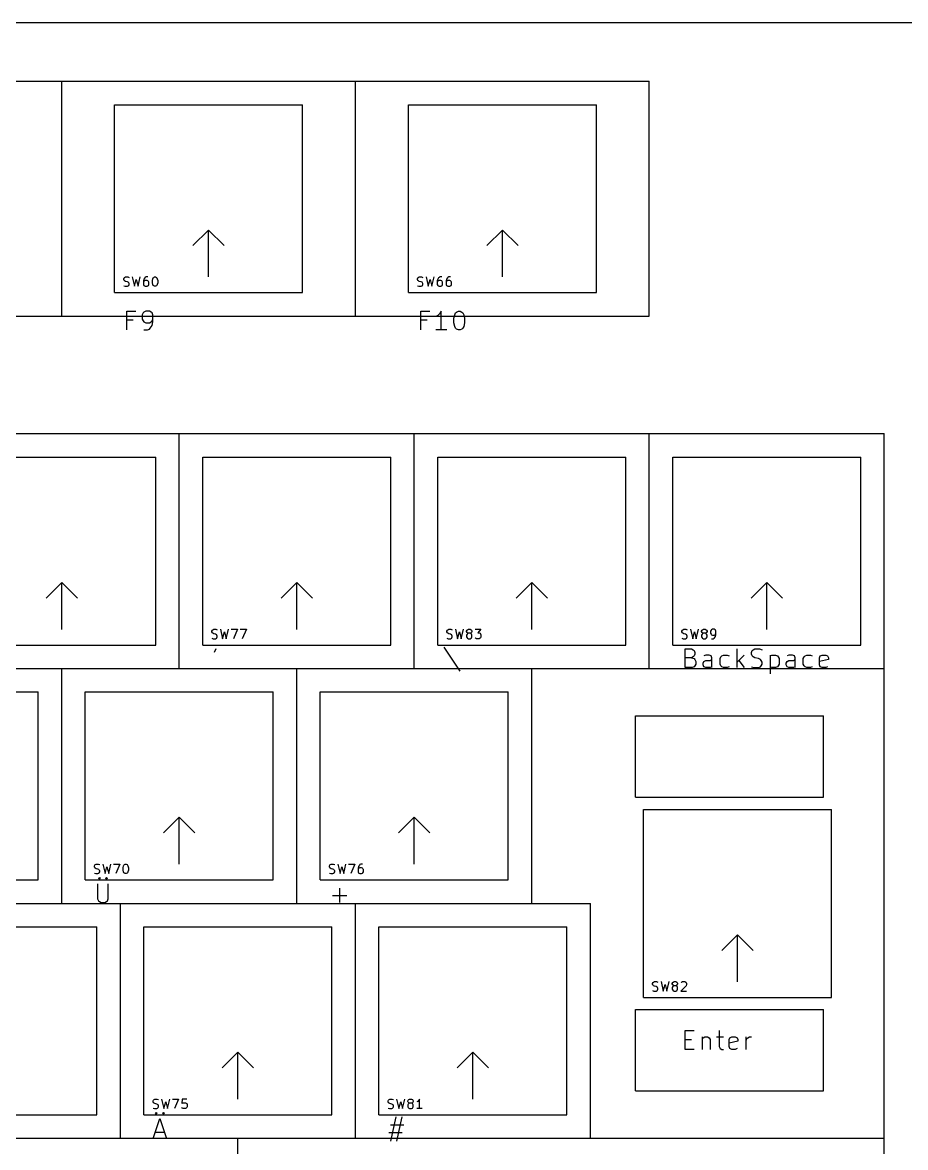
# Model space of a CAD drawing. Extents: x 0 to 449, y -142 to 0.
# Drawn here: x 226.4 to 297.9, y -91.4 to -0.2 of the extents above; entities that cross this region are included whole.
import ezdxf

# ---------------------------------------------------------------- set-up
doc = ezdxf.new("R2010")
doc.units = 0
doc.layers.get('0').update_dxf_attribs({"linetype": 'CONTINUOUS'})

msp = doc.modelspace()

# ---------------------------------------------------------------- linework, layer by layer
at = {"color": 7}
for p, q in [((0.152395, -0.151869), (449.41629, -0.151869)), ((205.734231, -4.914382), (229.546799, -4.914382)), ((229.546799, -23.964436), (229.546799, -4.914382)), ((229.546799, -4.914382), (253.359366, -4.914382)), ((253.359366, -23.964436), (253.359366, -4.914382)), ((253.359366, -4.914382), (277.171933, -4.914382)), ((277.171933, -23.964436), (277.171933, -4.914382)), ((233.833061, -6.819387), (249.073104, -6.819387)), ((233.833061, -22.05943), (233.833061, -6.819387)), ((249.073104, -22.05943), (249.073104, -6.819387)), ((257.645628, -6.819387), (272.885671, -6.819387)), ((257.645628, -22.05943), (257.645628, -6.819387)), ((272.885671, -22.05943), (272.885671, -6.819387)), ((240.183079, -18.24942), (241.453082, -16.979416)), ((241.453082, -16.979416), (242.723086, -18.24942)), ((241.453082, -20.789427), (241.453082, -16.979416)), ((263.995646, -18.24942), (265.26565, -16.979416)), ((265.26565, -16.979416), (266.535653, -18.24942)), ((265.26565, -20.789427), (265.26565, -16.979416)), ((234.578273, -20.930034), (234.614563, -20.857462)), ((234.578273, -21.002605), (234.578273, -20.930034)), ((234.614563, -20.857462), (234.650843, -20.821177)), ((234.650843, -20.821177), (234.723423, -20.784891)), ((234.723423, -20.784891), (234.904844, -20.784891)), ((234.904844, -20.784891), (235.013704, -20.821177)), ((235.267705, -20.784891), (235.449135, -21.546893)), ((235.739426, -21.546893), (235.920847, -20.784891)), ((236.211138, -20.966319), (236.174848, -21.111463)), ((236.283708, -20.857462), (236.211138, -20.966319)), ((236.319998, -20.821177), (236.283708, -20.857462)), ((236.392568, -20.784891), (236.319998, -20.821177)), ((236.537709, -20.784891), (236.392568, -20.784891)), ((236.90057, -21.075178), (236.93685, -20.930034)), ((236.93685, -20.930034), (236.97314, -20.857462)), ((236.97314, -20.857462), (237.00943, -20.821177)), ((237.00943, -20.821177), (237.082, -20.784891)), ((237.082, -20.784891), (237.15457, -20.784891)), ((237.15457, -20.784891), (237.22714, -20.821177)), ((237.22714, -20.821177), (237.263431, -20.857462)), ((237.263431, -20.857462), (237.299711, -20.930034)), ((237.299711, -20.930034), (237.336001, -21.075178)), ((258.39084, -20.930034), (258.42713, -20.857462)), ((258.39084, -21.002605), (258.39084, -20.930034)), ((258.42713, -20.857462), (258.46341, -20.821177)), ((258.46341, -20.821177), (258.535991, -20.784891)), ((258.535991, -20.784891), (258.717411, -20.784891)), ((258.717411, -20.784891), (258.826272, -20.821177)), ((259.080272, -20.784891), (259.261703, -21.546893)), ((259.551994, -21.546893), (259.733414, -20.784891)), ((260.023705, -20.966319), (259.987415, -21.111463)), ((260.096275, -20.857462), (260.023705, -20.966319)), ((260.132565, -20.821177), (260.096275, -20.857462)), ((260.205135, -20.784891), (260.132565, -20.821177)), ((260.350276, -20.784891), (260.205135, -20.784891)), ((260.749417, -20.966319), (260.713137, -21.111463)), ((260.821997, -20.857462), (260.749417, -20.966319)), ((260.858277, -20.821177), (260.821997, -20.857462)), ((260.930847, -20.784891), (260.858277, -20.821177)), ((261.075998, -20.784891), (260.930847, -20.784891)), ((234.614563, -21.075178), (234.578273, -21.002605)), ((234.578273, -21.510607), (234.687133, -21.546893)), ((234.650843, -21.111463), (234.614563, -21.075178)), ((234.723423, -21.147749), (234.650843, -21.111463)), ((234.687133, -21.546893), (234.868564, -21.546893)), ((234.868564, -21.184035), (234.723423, -21.147749)), ((234.941134, -21.22032), (234.868564, -21.184035)), ((234.868564, -21.546893), (234.941134, -21.510607)), ((234.977424, -21.256606), (234.941134, -21.22032)), ((234.941134, -21.510607), (234.977424, -21.474321)), ((235.013704, -21.329178), (234.977424, -21.256606)), ((234.977424, -21.474321), (235.013704, -21.40175)), ((235.013704, -21.40175), (235.013704, -21.329178)), ((235.449135, -21.546893), (235.594276, -21.002605)), ((235.594276, -21.002605), (235.739426, -21.546893)), ((236.174848, -21.111463), (236.174848, -21.40175)), ((236.211138, -21.147749), (236.174848, -21.22032)), ((236.174848, -21.40175), (236.211138, -21.474321)), ((236.247428, -21.111463), (236.211138, -21.147749)), ((236.211138, -21.474321), (236.247428, -21.510607)), ((236.319998, -21.075178), (236.247428, -21.111463)), ((236.247428, -21.510607), (236.319998, -21.546893)), ((236.465138, -21.075178), (236.319998, -21.075178)), ((236.319998, -21.546893), (236.465138, -21.546893)), ((236.537709, -21.111463), (236.465138, -21.075178)), ((236.465138, -21.546893), (236.537709, -21.510607)), ((236.573999, -21.147749), (236.537709, -21.111463)), ((236.537709, -21.510607), (236.573999, -21.474321)), ((236.610279, -21.22032), (236.573999, -21.147749)), ((236.573999, -21.474321), (236.610279, -21.40175)), ((236.610279, -21.40175), (236.610279, -21.22032)), ((236.90057, -21.256606), (236.90057, -21.075178)), ((236.93685, -21.40175), (236.90057, -21.256606)), ((236.97314, -21.474321), (236.93685, -21.40175)), ((237.00943, -21.510607), (236.97314, -21.474321)), ((237.082, -21.546893), (237.00943, -21.510607)), ((237.15457, -21.546893), (237.082, -21.546893)), ((237.22714, -21.510607), (237.15457, -21.546893)), ((237.263431, -21.474321), (237.22714, -21.510607)), ((237.299711, -21.40175), (237.263431, -21.474321)), ((237.336001, -21.256606), (237.299711, -21.40175)), ((237.336001, -21.075178), (237.336001, -21.256606)), ((258.42713, -21.075178), (258.39084, -21.002605)), ((258.39084, -21.510607), (258.499701, -21.546893)), ((258.46341, -21.111463), (258.42713, -21.075178)), ((258.535991, -21.147749), (258.46341, -21.111463)), ((258.499701, -21.546893), (258.681131, -21.546893)), ((258.681131, -21.184035), (258.535991, -21.147749)), ((258.753701, -21.22032), (258.681131, -21.184035)), ((258.681131, -21.546893), (258.753701, -21.510607)), ((258.789991, -21.256606), (258.753701, -21.22032)), ((258.753701, -21.510607), (258.789991, -21.474321)), ((258.826272, -21.329178), (258.789991, -21.256606)), ((258.789991, -21.474321), (258.826272, -21.40175)), ((258.826272, -21.40175), (258.826272, -21.329178)), ((259.261703, -21.546893), (259.406843, -21.002605)), ((259.406843, -21.002605), (259.551994, -21.546893)), ((259.987415, -21.111463), (259.987415, -21.40175)), ((260.023705, -21.147749), (259.987415, -21.22032)), ((259.987415, -21.40175), (260.023705, -21.474321)), ((260.059995, -21.111463), (260.023705, -21.147749)), ((260.023705, -21.474321), (260.059995, -21.510607)), ((260.132565, -21.075178), (260.059995, -21.111463)), ((260.059995, -21.510607), (260.132565, -21.546893)), ((260.277706, -21.075178), (260.132565, -21.075178)), ((260.132565, -21.546893), (260.277706, -21.546893)), ((260.350276, -21.111463), (260.277706, -21.075178)), ((260.277706, -21.546893), (260.350276, -21.510607)), ((260.386566, -21.147749), (260.350276, -21.111463)), ((260.350276, -21.510607), (260.386566, -21.474321)), ((260.422846, -21.22032), (260.386566, -21.147749)), ((260.386566, -21.474321), (260.422846, -21.40175)), ((260.422846, -21.40175), (260.422846, -21.22032)), ((260.713137, -21.111463), (260.713137, -21.40175)), ((260.749417, -21.147749), (260.713137, -21.22032)), ((260.713137, -21.40175), (260.749417, -21.474321)), ((260.785707, -21.111463), (260.749417, -21.147749)), ((260.749417, -21.474321), (260.785707, -21.510607)), ((260.858277, -21.075178), (260.785707, -21.111463)), ((260.785707, -21.510607), (260.858277, -21.546893)), ((261.003418, -21.075178), (260.858277, -21.075178)), ((260.858277, -21.546893), (261.003418, -21.546893)), ((261.075998, -21.111463), (261.003418, -21.075178)), ((261.003418, -21.546893), (261.075998, -21.510607)), ((261.112278, -21.147749), (261.075998, -21.111463)), ((261.075998, -21.510607), (261.112278, -21.474321)), ((261.148568, -21.22032), (261.112278, -21.147749)), ((261.112278, -21.474321), (261.148568, -21.40175)), ((261.148568, -21.40175), (261.148568, -21.22032)), ((233.833061, -22.05943), (249.073104, -22.05943)), ((257.645628, -22.05943), (272.885671, -22.05943)), ((234.837264, -25.082492), (234.837264, -23.558488)), ((234.837264, -23.558488), (235.562986, -23.558488)), ((236.143557, -23.703631), (236.070987, -23.848774)), ((236.216128, -23.63106), (236.143557, -23.703631)), ((236.361268, -23.558488), (236.216128, -23.63106)), ((236.651559, -23.558488), (236.361268, -23.558488)), ((236.796699, -23.63106), (236.651559, -23.558488)), ((236.869269, -23.703631), (236.796699, -23.63106)), ((236.94184, -23.848774), (236.869269, -23.703631)), ((258.649831, -25.082492), (258.649831, -23.558488)), ((258.649831, -23.558488), (259.375553, -23.558488)), ((260.318986, -23.558488), (260.173835, -23.776202)), ((260.318986, -25.082492), (260.318986, -23.558488)), ((261.407559, -23.848774), (261.480129, -23.703631)), ((261.480129, -23.703631), (261.552699, -23.63106)), ((261.552699, -23.63106), (261.69784, -23.558488)), ((261.69784, -23.558488), (261.84299, -23.558488)), ((261.84299, -23.558488), (261.98813, -23.63106)), ((261.98813, -23.63106), (262.060701, -23.703631)), ((262.060701, -23.703631), (262.133271, -23.848774)), ((205.734231, -23.964436), (229.546799, -23.964436)), ((229.546799, -23.964436), (253.359366, -23.964436)), ((235.345265, -24.284204), (234.837264, -24.284204)), ((236.070987, -23.848774), (236.070987, -24.211633)), ((236.070987, -24.211633), (236.143557, -24.356776)), ((236.143557, -24.356776), (236.216128, -24.429347)), ((236.216128, -24.429347), (236.361268, -24.501919)), ((236.361268, -24.501919), (236.651559, -24.501919)), ((236.651559, -24.501919), (236.796699, -24.429347)), ((236.796699, -24.429347), (236.869269, -24.356776)), ((236.869269, -24.356776), (236.94184, -24.211633)), ((236.869269, -24.719634), (236.94184, -24.429347)), ((236.94184, -24.429347), (236.94184, -23.848774)), ((253.359366, -23.964436), (277.171933, -23.964436)), ((259.157832, -24.284204), (258.649831, -24.284204)), ((260.028695, -23.921346), (259.883555, -23.993918)), ((260.173835, -23.776202), (260.028695, -23.921346)), ((261.334989, -24.139061), (261.407559, -23.848774)), ((261.334989, -24.501919), (261.334989, -24.139061)), ((261.407559, -24.792205), (261.334989, -24.501919)), ((262.133271, -23.848774), (262.205841, -24.139061)), ((262.205841, -24.501919), (262.133271, -24.792205)), ((262.205841, -24.139061), (262.205841, -24.501919)), ((236.216128, -25.082492), (236.506418, -25.082492)), ((236.506418, -25.082492), (236.651559, -25.009921)), ((236.651559, -25.009921), (236.724129, -24.937349)), ((236.724129, -24.937349), (236.869269, -24.719634)), ((260.754407, -25.082492), (259.883555, -25.082492)), ((261.480129, -24.937349), (261.407559, -24.792205)), ((261.552699, -25.009921), (261.480129, -24.937349)), ((261.69784, -25.082492), (261.552699, -25.009921)), ((261.84299, -25.082492), (261.69784, -25.082492)), ((261.98813, -25.009921), (261.84299, -25.082492)), ((262.060701, -24.937349), (261.98813, -25.009921)), ((262.133271, -24.792205), (262.060701, -24.937349)), ((220.021772, -33.489463), (239.071826, -33.489463)), ((239.071826, -33.489463), (258.12188, -33.489463)), ((239.071826, -52.539517), (239.071826, -33.489463)), ((258.12188, -33.489463), (277.171933, -33.489463)), ((258.12188, -52.539517), (258.12188, -33.489463)), ((277.171933, -33.489463), (296.221987, -33.489463)), ((277.171933, -52.539517), (277.171933, -33.489463)), ((296.221987, -52.539517), (296.221987, -33.489463)), ((221.926777, -35.394468), (237.16682, -35.394468)), ((237.16682, -50.634511), (237.16682, -35.394468)), ((240.976831, -35.394468), (256.216874, -35.394468)), ((240.976831, -50.634511), (240.976831, -35.394468)), ((256.216874, -50.634511), (256.216874, -35.394468)), ((260.026885, -35.394468), (275.266928, -35.394468)), ((260.026885, -50.634511), (260.026885, -35.394468)), ((275.266928, -50.634511), (275.266928, -35.394468)), ((279.076939, -35.394468), (294.316982, -35.394468)), ((279.076939, -50.634511), (279.076939, -35.394468)), ((294.316982, -50.634511), (294.316982, -35.394468)), ((228.276795, -46.8245), (229.546799, -45.554497)), ((229.546799, -45.554497), (230.816802, -46.8245)), ((229.546799, -49.364508), (229.546799, -45.554497)), ((247.326849, -46.8245), (248.596853, -45.554497)), ((248.596853, -45.554497), (249.866856, -46.8245)), ((248.596853, -49.364508), (248.596853, -45.554497)), ((266.376903, -46.8245), (267.646906, -45.554497)), ((267.646906, -45.554497), (268.91691, -46.8245)), ((267.646906, -49.364508), (267.646906, -45.554497)), ((285.426957, -46.8245), (286.69696, -45.554497)), ((286.69696, -45.554497), (287.966964, -46.8245)), ((286.69696, -49.364508), (286.69696, -45.554497)), ((241.722043, -49.505115), (241.758333, -49.432543)), ((241.722043, -49.577686), (241.722043, -49.505115)), ((241.758333, -49.650258), (241.722043, -49.577686)), ((241.722043, -50.085688), (241.830903, -50.121974)), ((241.758333, -49.432543), (241.794613, -49.396258)), ((241.794613, -49.686544), (241.758333, -49.650258)), ((241.794613, -49.396258), (241.867194, -49.359972)), ((241.867194, -49.72283), (241.794613, -49.686544)), ((241.830903, -50.121974), (242.012334, -50.121974)), ((241.867194, -49.359972), (242.048614, -49.359972)), ((242.012334, -49.759116), (241.867194, -49.72283)), ((242.084904, -49.795401), (242.012334, -49.759116)), ((242.012334, -50.121974), (242.084904, -50.085688)), ((242.048614, -49.359972), (242.157474, -49.396258)), ((242.121194, -49.831687), (242.084904, -49.795401)), ((242.084904, -50.085688), (242.121194, -50.049402)), ((242.157474, -49.904259), (242.121194, -49.831687)), ((242.121194, -50.049402), (242.157474, -49.97683)), ((242.157474, -49.97683), (242.157474, -49.904259)), ((242.411475, -49.359972), (242.592906, -50.121974)), ((242.592906, -50.121974), (242.738046, -49.577686)), ((242.738046, -49.577686), (242.883196, -50.121974)), ((242.883196, -50.121974), (243.064617, -49.359972)), ((243.282338, -49.359972), (243.790339, -49.359972)), ((243.790339, -49.359972), (243.463768, -50.121974)), ((244.00805, -49.359972), (244.516051, -49.359972)), ((244.516051, -49.359972), (244.18948, -50.121974)), ((260.772097, -49.505115), (260.808387, -49.432543)), ((260.772097, -49.577686), (260.772097, -49.505115)), ((260.808387, -49.650258), (260.772097, -49.577686)), ((260.772097, -50.085688), (260.880957, -50.121974)), ((260.808387, -49.432543), (260.844667, -49.396258)), ((260.844667, -49.686544), (260.808387, -49.650258)), ((260.844667, -49.396258), (260.917247, -49.359972)), ((260.917247, -49.72283), (260.844667, -49.686544)), ((260.880957, -50.121974), (261.062388, -50.121974)), ((260.917247, -49.359972), (261.098668, -49.359972)), ((261.062388, -49.759116), (260.917247, -49.72283)), ((261.134958, -49.795401), (261.062388, -49.759116)), ((261.062388, -50.121974), (261.134958, -50.085688)), ((261.098668, -49.359972), (261.207528, -49.396258)), ((261.171248, -49.831687), (261.134958, -49.795401)), ((261.134958, -50.085688), (261.171248, -50.049402)), ((261.207528, -49.904259), (261.171248, -49.831687)), ((261.171248, -50.049402), (261.207528, -49.97683)), ((261.207528, -49.97683), (261.207528, -49.904259)), ((261.461529, -49.359972), (261.642959, -50.121974)), ((261.642959, -50.121974), (261.7881, -49.577686)), ((261.7881, -49.577686), (261.93325, -50.121974)), ((261.93325, -50.121974), (262.114671, -49.359972)), ((262.368672, -49.505115), (262.404962, -49.432543)), ((262.368672, -49.5414), (262.368672, -49.505115)), ((262.404962, -49.613972), (262.368672, -49.5414)), ((262.404962, -49.759116), (262.368672, -49.831687)), ((262.368672, -49.831687), (262.368672, -49.97683)), ((262.368672, -49.97683), (262.404962, -50.049402)), ((262.404962, -49.432543), (262.441252, -49.396258)), ((262.441252, -49.650258), (262.404962, -49.613972)), ((262.441252, -49.72283), (262.404962, -49.759116)), ((262.404962, -50.049402), (262.441252, -50.085688)), ((262.441252, -49.396258), (262.513822, -49.359972)), ((262.513822, -49.686544), (262.441252, -49.650258)), ((262.513822, -49.686544), (262.441252, -49.72283)), ((262.441252, -50.085688), (262.513822, -50.121974)), ((262.513822, -49.359972), (262.658962, -49.359972)), ((262.658962, -49.686544), (262.513822, -49.686544)), ((262.513822, -50.121974), (262.658962, -50.121974)), ((262.658962, -49.359972), (262.731533, -49.396258)), ((262.731533, -49.650258), (262.658962, -49.686544)), ((262.731533, -49.72283), (262.658962, -49.686544)), ((262.658962, -50.121974), (262.731533, -50.085688)), ((262.731533, -49.396258), (262.767823, -49.432543)), ((262.767823, -49.613972), (262.731533, -49.650258)), ((262.767823, -49.759116), (262.731533, -49.72283)), ((262.731533, -50.085688), (262.767823, -50.049402)), ((262.767823, -49.432543), (262.804103, -49.505115)), ((262.804103, -49.5414), (262.767823, -49.613972)), ((262.804103, -49.831687), (262.767823, -49.759116)), ((262.767823, -50.049402), (262.804103, -49.97683)), ((262.804103, -49.505115), (262.804103, -49.5414)), ((262.804103, -49.97683), (262.804103, -49.831687)), ((263.058103, -49.359972), (263.529825, -49.359972)), ((263.094394, -50.085688), (263.058103, -50.049402)), ((263.166964, -50.121974), (263.094394, -50.085688)), ((263.384674, -50.121974), (263.166964, -50.121974)), ((263.529825, -49.359972), (263.275824, -49.650258)), ((263.275824, -49.650258), (263.384674, -49.650258)), ((263.384674, -49.650258), (263.457255, -49.686544)), ((263.457255, -50.085688), (263.384674, -50.121974)), ((263.457255, -49.686544), (263.493535, -49.72283)), ((263.493535, -50.049402), (263.457255, -50.085688)), ((263.493535, -49.72283), (263.529825, -49.795401)), ((263.529825, -49.97683), (263.493535, -50.049402)), ((263.529825, -49.795401), (263.529825, -49.97683)), ((279.822151, -49.505115), (279.858441, -49.432543)), ((279.822151, -49.577686), (279.822151, -49.505115)), ((279.858441, -49.650258), (279.822151, -49.577686)), ((279.822151, -50.085688), (279.931011, -50.121974)), ((279.858441, -49.432543), (279.894721, -49.396258)), ((279.894721, -49.686544), (279.858441, -49.650258)), ((279.894721, -49.396258), (279.967301, -49.359972)), ((279.967301, -49.72283), (279.894721, -49.686544)), ((279.931011, -50.121974), (280.112442, -50.121974)), ((279.967301, -49.359972), (280.148722, -49.359972)), ((280.112442, -49.759116), (279.967301, -49.72283)), ((280.185012, -49.795401), (280.112442, -49.759116)), ((280.112442, -50.121974), (280.185012, -50.085688)), ((280.148722, -49.359972), (280.257582, -49.396258)), ((280.221302, -49.831687), (280.185012, -49.795401)), ((280.185012, -50.085688), (280.221302, -50.049402)), ((280.257582, -49.904259), (280.221302, -49.831687)), ((280.221302, -50.049402), (280.257582, -49.97683)), ((280.257582, -49.97683), (280.257582, -49.904259)), ((280.511583, -49.359972), (280.693013, -50.121974)), ((280.693013, -50.121974), (280.838154, -49.577686)), ((280.838154, -49.577686), (280.983304, -50.121974)), ((280.983304, -50.121974), (281.164725, -49.359972)), ((281.418725, -49.505115), (281.455015, -49.432543)), ((281.418725, -49.5414), (281.418725, -49.505115)), ((281.455015, -49.613972), (281.418725, -49.5414)), ((281.455015, -49.759116), (281.418725, -49.831687)), ((281.418725, -49.831687), (281.418725, -49.97683)), ((281.418725, -49.97683), (281.455015, -50.049402)), ((281.455015, -49.432543), (281.491306, -49.396258)), ((281.491306, -49.650258), (281.455015, -49.613972)), ((281.491306, -49.72283), (281.455015, -49.759116)), ((281.455015, -50.049402), (281.491306, -50.085688)), ((281.491306, -49.396258), (281.563876, -49.359972)), ((281.563876, -49.686544), (281.491306, -49.650258)), ((281.563876, -49.686544), (281.491306, -49.72283)), ((281.491306, -50.085688), (281.563876, -50.121974)), ((281.563876, -49.359972), (281.709016, -49.359972)), ((281.709016, -49.686544), (281.563876, -49.686544)), ((281.563876, -50.121974), (281.709016, -50.121974)), ((281.709016, -49.359972), (281.781586, -49.396258)), ((281.781586, -49.650258), (281.709016, -49.686544)), ((281.781586, -49.72283), (281.709016, -49.686544)), ((281.709016, -50.121974), (281.781586, -50.085688)), ((281.781586, -49.396258), (281.817877, -49.432543)), ((281.817877, -49.613972), (281.781586, -49.650258)), ((281.817877, -49.759116), (281.781586, -49.72283)), ((281.781586, -50.085688), (281.817877, -50.049402)), ((281.817877, -49.432543), (281.854157, -49.505115)), ((281.854157, -49.5414), (281.817877, -49.613972)), ((281.854157, -49.831687), (281.817877, -49.759116)), ((281.817877, -50.049402), (281.854157, -49.97683)), ((281.854157, -49.505115), (281.854157, -49.5414)), ((281.854157, -49.97683), (281.854157, -49.831687)), ((282.180728, -49.432543), (282.144447, -49.505115)), ((282.144447, -49.505115), (282.144447, -49.686544)), ((282.144447, -49.686544), (282.180728, -49.759116)), ((282.217018, -49.396258), (282.180728, -49.432543)), ((282.180728, -49.759116), (282.217018, -49.795401)), ((282.289588, -49.359972), (282.217018, -49.396258)), ((282.217018, -49.795401), (282.289588, -49.831687)), ((282.217018, -50.121974), (282.362158, -50.121974)), ((282.434728, -49.359972), (282.289588, -49.359972)), ((282.289588, -49.831687), (282.434728, -49.831687)), ((282.362158, -50.121974), (282.434728, -50.085688)), ((282.507308, -49.396258), (282.434728, -49.359972)), ((282.434728, -49.831687), (282.507308, -49.795401)), ((282.434728, -50.085688), (282.471018, -50.049402)), ((282.471018, -50.049402), (282.543589, -49.940544)), ((282.543589, -49.432543), (282.507308, -49.396258)), ((282.507308, -49.795401), (282.543589, -49.759116)), ((282.579879, -49.505115), (282.543589, -49.432543)), ((282.543589, -49.759116), (282.579879, -49.686544)), ((282.543589, -49.940544), (282.579879, -49.795401)), ((282.579879, -49.795401), (282.579879, -49.505115)), ((221.926777, -50.634511), (237.16682, -50.634511)), ((240.976831, -50.634511), (256.216874, -50.634511)), ((242.053604, -50.94294), (241.908464, -51.233227)), ((260.026885, -50.634511), (275.266928, -50.634511)), ((260.523086, -50.797797), (261.82938, -52.757231)), ((279.076939, -50.634511), (294.316982, -50.634511)), ((280.081142, -52.466944), (280.081142, -50.94294)), ((280.081142, -50.94294), (280.589143, -50.94294)), ((280.589143, -50.94294), (280.734293, -51.015512)), ((280.734293, -51.015512), (280.806864, -51.088083)), ((280.806864, -51.088083), (280.879434, -51.233227)), ((284.290303, -52.466944), (284.290303, -50.94294)), ((285.451447, -51.233227), (285.524017, -51.088083)), ((285.524017, -51.088083), (285.596587, -51.015512)), ((285.596587, -51.015512), (285.741728, -50.94294)), ((285.741728, -50.94294), (286.104589, -50.94294)), ((286.104589, -50.94294), (286.322309, -51.015512)), ((280.589143, -51.668656), (280.081142, -51.668656)), ((280.734293, -51.596085), (280.589143, -51.668656)), ((280.589143, -51.668656), (280.806864, -51.741228)), ((280.806864, -51.523514), (280.734293, -51.596085)), ((280.879434, -51.37837), (280.806864, -51.523514)), ((280.806864, -51.741228), (280.879434, -51.8138)), ((280.879434, -51.233227), (280.879434, -51.37837)), ((280.879434, -51.8138), (280.952004, -51.958943)), ((280.952004, -51.958943), (280.952004, -52.176658)), ((281.532576, -52.104086), (281.605146, -51.958943)), ((281.750296, -51.450942), (281.605146, -51.523514)), ((281.605146, -51.958943), (281.750296, -51.886372)), ((282.040577, -51.450942), (281.750296, -51.450942)), ((281.750296, -51.886372), (282.113147, -51.886372)), ((282.185718, -51.523514), (282.040577, -51.450942)), ((282.113147, -51.886372), (282.258298, -51.8138)), ((282.258298, -51.668656), (282.185718, -51.523514)), ((282.258298, -52.466944), (282.258298, -51.668656)), ((282.91144, -51.741228), (282.98401, -51.596085)), ((282.91144, -52.176658), (282.91144, -51.741228)), ((282.98401, -51.596085), (283.05658, -51.523514)), ((283.05658, -51.523514), (283.20172, -51.450942)), ((283.20172, -51.450942), (283.492011, -51.450942)), ((283.492011, -51.450942), (283.637152, -51.523514)), ((284.870875, -51.450942), (284.290303, -52.031515)), ((284.435444, -51.886372), (284.870875, -52.466944)), ((285.451447, -51.37837), (285.451447, -51.233227)), ((285.524017, -51.523514), (285.451447, -51.37837)), ((285.596587, -51.596085), (285.524017, -51.523514)), ((285.741728, -51.668656), (285.596587, -51.596085)), ((286.032018, -51.741228), (285.741728, -51.668656)), ((286.177159, -51.8138), (286.032018, -51.741228)), ((286.249729, -51.886372), (286.177159, -51.8138)), ((286.322309, -52.031515), (286.249729, -51.886372)), ((286.975451, -51.450942), (286.975451, -52.974946)), ((286.975451, -51.523514), (287.120591, -51.450942)), ((287.120591, -51.450942), (287.410882, -51.450942)), ((287.410882, -51.450942), (287.556023, -51.523514)), ((287.556023, -51.523514), (287.628593, -51.596085)), ((287.628593, -51.596085), (287.701163, -51.741228)), ((287.701163, -51.741228), (287.701163, -52.176658)), ((288.281735, -52.104086), (288.354315, -51.958943)), ((288.499455, -51.450942), (288.354315, -51.523514)), ((288.354315, -51.958943), (288.499455, -51.886372)), ((288.789736, -51.450942), (288.499455, -51.450942)), ((288.499455, -51.886372), (288.862316, -51.886372)), ((288.934887, -51.523514), (288.789736, -51.450942)), ((288.862316, -51.886372), (289.007457, -51.8138)), ((289.007457, -51.668656), (288.934887, -51.523514)), ((289.007457, -52.466944), (289.007457, -51.668656)), ((289.660599, -51.741228), (289.733169, -51.596085)), ((289.660599, -52.176658), (289.660599, -51.741228)), ((289.733169, -51.596085), (289.805739, -51.523514)), ((289.805739, -51.523514), (289.950889, -51.450942)), ((289.950889, -51.450942), (290.24117, -51.450942)), ((290.24117, -51.450942), (290.386321, -51.523514)), ((290.966892, -51.668656), (291.039463, -51.523514)), ((290.966892, -52.24923), (290.966892, -51.668656)), ((291.692604, -51.8138), (290.966892, -51.958943)), ((291.039463, -51.523514), (291.184603, -51.450942)), ((291.184603, -51.450942), (291.474894, -51.450942)), ((291.474894, -51.450942), (291.620034, -51.523514)), ((291.620034, -51.523514), (291.692604, -51.668656)), ((291.692604, -51.668656), (291.692604, -51.8138)), ((220.021772, -52.539517), (239.071826, -52.539517)), ((229.546799, -71.58957), (229.546799, -52.539517)), ((239.071826, -52.539517), (258.12188, -52.539517)), ((248.596853, -71.58957), (248.596853, -52.539517)), ((258.12188, -52.539517), (277.171933, -52.539517)), ((267.646906, -71.58957), (267.646906, -52.539517)), ((277.171933, -52.539517), (296.221987, -52.539517)), ((280.661713, -52.466944), (280.081142, -52.466944)), ((280.806864, -52.394373), (280.661713, -52.466944)), ((280.879434, -52.321801), (280.806864, -52.394373)), ((280.952004, -52.176658), (280.879434, -52.321801)), ((281.532576, -52.24923), (281.532576, -52.104086)), ((281.605146, -52.394373), (281.532576, -52.24923)), ((281.750296, -52.466944), (281.605146, -52.394373)), ((282.113147, -52.466944), (281.750296, -52.466944)), ((282.258298, -52.394373), (282.113147, -52.466944)), ((282.98401, -52.321801), (282.91144, -52.176658)), ((283.05658, -52.394373), (282.98401, -52.321801)), ((283.20172, -52.466944), (283.05658, -52.394373)), ((283.492011, -52.466944), (283.20172, -52.466944)), ((283.637152, -52.394373), (283.492011, -52.466944)), ((285.451447, -52.394373), (285.669157, -52.466944)), ((285.669157, -52.466944), (286.032018, -52.466944)), ((286.032018, -52.466944), (286.177159, -52.394373)), ((286.177159, -52.394373), (286.249729, -52.321801)), ((286.249729, -52.321801), (286.322309, -52.176658)), ((286.322309, -52.176658), (286.322309, -52.031515)), ((287.120591, -52.466944), (286.975451, -52.394373)), ((287.410882, -52.466944), (287.120591, -52.466944)), ((287.556023, -52.394373), (287.410882, -52.466944)), ((287.628593, -52.321801), (287.556023, -52.394373)), ((287.701163, -52.176658), (287.628593, -52.321801)), ((288.281735, -52.24923), (288.281735, -52.104086)), ((288.354315, -52.394373), (288.281735, -52.24923)), ((288.499455, -52.466944), (288.354315, -52.394373)), ((288.862316, -52.466944), (288.499455, -52.466944)), ((289.007457, -52.394373), (288.862316, -52.466944)), ((289.733169, -52.321801), (289.660599, -52.176658)), ((289.805739, -52.394373), (289.733169, -52.321801)), ((289.950889, -52.466944), (289.805739, -52.394373)), ((290.24117, -52.466944), (289.950889, -52.466944)), ((290.386321, -52.394373), (290.24117, -52.466944)), ((291.039463, -52.394373), (290.966892, -52.24923)), ((291.184603, -52.466944), (291.039463, -52.394373)), ((291.474894, -52.466944), (291.184603, -52.466944)), ((291.620034, -52.394373), (291.474894, -52.466944)), ((296.221987, -90.639624), (296.221987, -52.539517)), ((212.40175, -54.444522), (227.641793, -54.444522)), ((227.641793, -69.684565), (227.641793, -54.444522)), ((231.451804, -54.444522), (246.691847, -54.444522)), ((231.451804, -69.684565), (231.451804, -54.444522)), ((246.691847, -69.684565), (246.691847, -54.444522)), ((250.501858, -54.444522), (265.741901, -54.444522)), ((250.501858, -69.684565), (250.501858, -54.444522)), ((265.741901, -69.684565), (265.741901, -54.444522)), ((276.06068, -62.985296), (276.06068, -56.381277)), ((276.06068, -56.381277), (291.300723, -56.381277)), ((291.300723, -62.985296), (291.300723, -56.381277)), ((276.06068, -62.985296), (291.300723, -62.985296)), ((237.801822, -65.874554), (239.071826, -64.604551)), ((239.071826, -64.604551), (240.341829, -65.874554)), ((239.071826, -68.414561), (239.071826, -64.604551)), ((256.851876, -65.874554), (258.12188, -64.604551)), ((258.12188, -64.604551), (259.391883, -65.874554)), ((258.12188, -68.414561), (258.12188, -64.604551)), ((276.695682, -63.969549), (291.935725, -63.969549)), ((276.695682, -79.209592), (276.695682, -63.969549)), ((291.935725, -79.209592), (291.935725, -63.969549)), ((232.269586, -68.446312), (232.342167, -68.410025)), ((232.342167, -68.410025), (232.523587, -68.410025)), ((232.523587, -68.410025), (232.632447, -68.446312)), ((232.886448, -68.410025), (233.067879, -69.172028)), ((233.35817, -69.172028), (233.53959, -68.410025)), ((233.757311, -68.410025), (234.265312, -68.410025)), ((234.265312, -68.410025), (233.938741, -69.172028)), ((234.628173, -68.446312), (234.700743, -68.410025)), ((234.700743, -68.410025), (234.773314, -68.410025)), ((234.773314, -68.410025), (234.845884, -68.446312)), ((251.31964, -68.446312), (251.392221, -68.410025)), ((251.392221, -68.410025), (251.573641, -68.410025)), ((251.573641, -68.410025), (251.682501, -68.446312)), ((251.936502, -68.410025), (252.117933, -69.172028)), ((252.408223, -69.172028), (252.589644, -68.410025)), ((252.807365, -68.410025), (253.315366, -68.410025)), ((253.315366, -68.410025), (252.988795, -69.172028)), ((253.787077, -68.410025), (253.714507, -68.446312)), ((253.932228, -68.410025), (253.787077, -68.410025)), ((232.197016, -68.555169), (232.233306, -68.482597)), ((232.197016, -68.62774), (232.197016, -68.555169)), ((232.233306, -68.700312), (232.197016, -68.62774)), ((232.197016, -69.135741), (232.305877, -69.172028)), ((232.233306, -68.482597), (232.269586, -68.446312)), ((232.269586, -68.736597), (232.233306, -68.700312)), ((232.342167, -68.772883), (232.269586, -68.736597)), ((232.305877, -69.172028), (232.487307, -69.172028)), ((232.487307, -68.80917), (232.342167, -68.772883)), ((232.559877, -68.845455), (232.487307, -68.80917)), ((232.487307, -69.172028), (232.559877, -69.135741)), ((232.596167, -68.881741), (232.559877, -68.845455)), ((232.559877, -69.135741), (232.596167, -69.099455)), ((232.632447, -68.954313), (232.596167, -68.881741)), ((232.596167, -69.099455), (232.632447, -69.026884)), ((232.632447, -69.026884), (232.632447, -68.954313)), ((233.067879, -69.172028), (233.213019, -68.62774)), ((233.213019, -68.62774), (233.35817, -69.172028)), ((234.519313, -68.700312), (234.555593, -68.555169)), ((234.519313, -68.881741), (234.519313, -68.700312)), ((234.555593, -69.026884), (234.519313, -68.881741)), ((234.555593, -68.555169), (234.591883, -68.482597)), ((234.591883, -69.099455), (234.555593, -69.026884)), ((234.591883, -68.482597), (234.628173, -68.446312)), ((234.628173, -69.135741), (234.591883, -69.099455)), ((234.700743, -69.172028), (234.628173, -69.135741)), ((234.773314, -69.172028), (234.700743, -69.172028)), ((234.845884, -69.135741), (234.773314, -69.172028)), ((234.845884, -68.446312), (234.882174, -68.482597)), ((234.882174, -69.099455), (234.845884, -69.135741)), ((234.882174, -68.482597), (234.918454, -68.555169)), ((234.918454, -69.026884), (234.882174, -69.099455)), ((234.918454, -68.555169), (234.954744, -68.700312)), ((234.954744, -68.881741), (234.918454, -69.026884)), ((234.954744, -68.700312), (234.954744, -68.881741)), ((251.24707, -68.555169), (251.28336, -68.482597)), ((251.24707, -68.62774), (251.24707, -68.555169)), ((251.28336, -68.700312), (251.24707, -68.62774)), ((251.24707, -69.135741), (251.35593, -69.172028)), ((251.28336, -68.482597), (251.31964, -68.446312)), ((251.31964, -68.736597), (251.28336, -68.700312)), ((251.392221, -68.772883), (251.31964, -68.736597)), ((251.35593, -69.172028), (251.537361, -69.172028)), ((251.537361, -68.80917), (251.392221, -68.772883)), ((251.609931, -68.845455), (251.537361, -68.80917)), ((251.537361, -69.172028), (251.609931, -69.135741)), ((251.646221, -68.881741), (251.609931, -68.845455)), ((251.609931, -69.135741), (251.646221, -69.099455)), ((251.682501, -68.954313), (251.646221, -68.881741)), ((251.646221, -69.099455), (251.682501, -69.026884)), ((251.682501, -69.026884), (251.682501, -68.954313)), ((252.117933, -69.172028), (252.263073, -68.62774)), ((252.263073, -68.62774), (252.408223, -69.172028)), ((253.605647, -68.591454), (253.569367, -68.736597)), ((253.569367, -68.736597), (253.569367, -69.026884)), ((253.605647, -68.772883), (253.569367, -68.845455)), ((253.569367, -69.026884), (253.605647, -69.099455)), ((253.678227, -68.482597), (253.605647, -68.591454)), ((253.641937, -68.736597), (253.605647, -68.772883)), ((253.605647, -69.099455), (253.641937, -69.135741)), ((253.714507, -68.700312), (253.641937, -68.736597)), ((253.641937, -69.135741), (253.714507, -69.172028)), ((253.714507, -68.446312), (253.678227, -68.482597)), ((253.859647, -68.700312), (253.714507, -68.700312)), ((253.714507, -69.172028), (253.859647, -69.172028)), ((253.932228, -68.736597), (253.859647, -68.700312)), ((253.859647, -69.172028), (253.932228, -69.135741)), ((253.968508, -68.772883), (253.932228, -68.736597)), ((253.932228, -69.135741), (253.968508, -69.099455)), ((254.004798, -68.845455), (253.968508, -68.772883)), ((253.968508, -69.099455), (254.004798, -69.026884)), ((254.004798, -69.026884), (254.004798, -68.845455)), ((212.40175, -69.684565), (227.641793, -69.684565)), ((231.451804, -69.684565), (246.691847, -69.684565)), ((232.456007, -69.992994), (232.456007, -71.226711)), ((232.528577, -69.557565), (232.601157, -69.484992)), ((232.601157, -69.630136), (232.528577, -69.557565)), ((232.601157, -69.484992), (232.673728, -69.557565)), ((232.601157, -69.484992), (232.601157, -69.630136)), ((232.673728, -69.557565), (232.601157, -69.630136)), ((233.109159, -69.557565), (233.181729, -69.484992)), ((233.181729, -69.630136), (233.109159, -69.557565)), ((233.181729, -69.484992), (233.254299, -69.557565)), ((233.181729, -69.484992), (233.181729, -69.630136)), ((233.254299, -69.557565), (233.181729, -69.630136)), ((233.326869, -71.226711), (233.326869, -69.992994)), ((250.501858, -69.684565), (265.741901, -69.684565)), ((251.506061, -70.936426), (252.667214, -70.936426)), ((252.086632, -71.516998), (252.086632, -70.355852)), ((215.259258, -71.58957), (234.309312, -71.58957)), ((232.456007, -71.226711), (232.528577, -71.371855)), ((232.528577, -71.371855), (232.601157, -71.444427)), ((232.601157, -71.444427), (232.746298, -71.516998)), ((232.746298, -71.516998), (233.036579, -71.516998)), ((233.036579, -71.516998), (233.181729, -71.444427)), ((233.181729, -71.444427), (233.254299, -71.371855)), ((233.254299, -71.371855), (233.326869, -71.226711)), ((234.309312, -71.58957), (253.359366, -71.58957)), ((234.309312, -90.639624), (234.309312, -71.58957)), ((253.359366, -71.58957), (272.40942, -71.58957)), ((253.359366, -90.639624), (253.359366, -71.58957)), ((272.40942, -90.639624), (272.40942, -71.58957)), ((217.164264, -73.494576), (232.404307, -73.494576)), ((232.404307, -88.734619), (232.404307, -73.494576)), ((236.214318, -73.494576), (251.454361, -73.494576)), ((236.214318, -88.734619), (236.214318, -73.494576)), ((251.454361, -88.734619), (251.454361, -73.494576)), ((255.264371, -73.494576), (270.504415, -73.494576)), ((255.264371, -88.734619), (255.264371, -73.494576)), ((270.504415, -88.734619), (270.504415, -73.494576)), ((283.0457, -75.399581), (284.315704, -74.129578)), ((284.315704, -74.129578), (285.585707, -75.399581)), ((284.315704, -77.939588), (284.315704, -74.129578)), ((277.440894, -78.080196), (277.477184, -78.007624)), ((277.440894, -78.152767), (277.440894, -78.080196)), ((277.477184, -78.225339), (277.440894, -78.152767)), ((277.477184, -78.007624), (277.513464, -77.971338)), ((277.513464, -78.261624), (277.477184, -78.225339)), ((277.513464, -77.971338), (277.586045, -77.935052)), ((277.586045, -78.29791), (277.513464, -78.261624)), ((277.586045, -77.935052), (277.767465, -77.935052)), ((277.731185, -78.334196), (277.586045, -78.29791)), ((277.803755, -78.370482), (277.731185, -78.334196)), ((277.767465, -77.935052), (277.876325, -77.971338)), ((277.840045, -78.406768), (277.803755, -78.370482)), ((277.876325, -78.47934), (277.840045, -78.406768)), ((278.130326, -77.935052), (278.311757, -78.697055)), ((278.311757, -78.697055), (278.456897, -78.152767)), ((278.456897, -78.152767), (278.602047, -78.697055)), ((278.602047, -78.697055), (278.783468, -77.935052)), ((279.037469, -78.080196), (279.073759, -78.007624)), ((279.037469, -78.116481), (279.037469, -78.080196)), ((279.073759, -78.189053), (279.037469, -78.116481)), ((279.073759, -78.334196), (279.037469, -78.406768)), ((279.037469, -78.406768), (279.037469, -78.551911)), ((279.073759, -78.007624), (279.110049, -77.971338)), ((279.110049, -78.225339), (279.073759, -78.189053)), ((279.110049, -78.29791), (279.073759, -78.334196)), ((279.110049, -77.971338), (279.182619, -77.935052)), ((279.182619, -78.261624), (279.110049, -78.225339)), ((279.182619, -78.261624), (279.110049, -78.29791)), ((279.182619, -77.935052), (279.327759, -77.935052)), ((279.327759, -78.261624), (279.182619, -78.261624)), ((279.327759, -77.935052), (279.40033, -77.971338)), ((279.40033, -78.225339), (279.327759, -78.261624)), ((279.40033, -78.29791), (279.327759, -78.261624)), ((279.40033, -77.971338), (279.43662, -78.007624)), ((279.43662, -78.189053), (279.40033, -78.225339)), ((279.43662, -78.334196), (279.40033, -78.29791)), ((279.43662, -78.007624), (279.4729, -78.080196)), ((279.4729, -78.116481), (279.43662, -78.189053)), ((279.4729, -78.406768), (279.43662, -78.334196)), ((279.4729, -78.080196), (279.4729, -78.116481)), ((279.4729, -78.551911), (279.4729, -78.406768)), ((280.162332, -78.261624), (279.726901, -78.697055)), ((279.763191, -78.007624), (279.799471, -77.971338)), ((279.799471, -77.971338), (279.872051, -77.935052)), ((279.872051, -77.935052), (280.053472, -77.935052)), ((280.053472, -77.935052), (280.126052, -77.971338)), ((280.126052, -77.971338), (280.162332, -78.007624)), ((280.162332, -78.007624), (280.198622, -78.080196)), ((280.198622, -78.152767), (280.162332, -78.261624)), ((280.198622, -78.080196), (280.198622, -78.152767)), ((276.695682, -79.209592), (291.935725, -79.209592)), ((277.440894, -78.660768), (277.549754, -78.697055)), ((277.549754, -78.697055), (277.731185, -78.697055)), ((277.731185, -78.697055), (277.803755, -78.660768)), ((277.803755, -78.660768), (277.840045, -78.624482)), ((277.840045, -78.624482), (277.876325, -78.551911)), ((277.876325, -78.551911), (277.876325, -78.47934)), ((279.037469, -78.551911), (279.073759, -78.624482)), ((279.073759, -78.624482), (279.110049, -78.660768)), ((279.110049, -78.660768), (279.182619, -78.697055)), ((279.182619, -78.697055), (279.327759, -78.697055)), ((279.327759, -78.697055), (279.40033, -78.660768)), ((279.40033, -78.660768), (279.43662, -78.624482)), ((279.43662, -78.624482), (279.4729, -78.551911)), ((279.726901, -78.697055), (280.198622, -78.697055)), ((276.06068, -86.797863), (276.06068, -80.193845)), ((276.06068, -80.193845), (291.300723, -80.193845)), ((291.300723, -86.797863), (291.300723, -80.193845)), ((280.081142, -83.423282), (280.081142, -81.899278)), ((280.081142, -81.899278), (280.806864, -81.899278)), ((282.838869, -81.899278), (282.838869, -83.205567)), ((280.081142, -82.624994), (280.589143, -82.624994)), ((281.460005, -82.407279), (281.460005, -83.423282)), ((281.460005, -82.552422), (281.532576, -82.479851)), ((281.532576, -82.479851), (281.677716, -82.407279)), ((281.677716, -82.407279), (281.895437, -82.407279)), ((281.895437, -82.407279), (282.040577, -82.479851)), ((282.040577, -82.479851), (282.113147, -82.624994)), ((282.113147, -82.624994), (282.113147, -83.423282)), ((282.621149, -82.407279), (283.20172, -82.407279)), ((283.637152, -82.624994), (283.709722, -82.479851)), ((283.637152, -83.205567), (283.637152, -82.624994)), ((284.362874, -82.770137), (283.637152, -82.91528)), ((283.709722, -82.479851), (283.854872, -82.407279)), ((283.854872, -82.407279), (284.145153, -82.407279)), ((284.145153, -82.407279), (284.290303, -82.479851)), ((284.290303, -82.479851), (284.362874, -82.624994)), ((284.362874, -82.624994), (284.362874, -82.770137)), ((285.016016, -83.423282), (285.016016, -82.407279)), ((285.016016, -82.697566), (285.088586, -82.552422)), ((285.088586, -82.552422), (285.161156, -82.479851)), ((285.161156, -82.479851), (285.306306, -82.407279)), ((285.306306, -82.407279), (285.451447, -82.407279)), ((242.564336, -84.924608), (243.834339, -83.654605)), ((243.834339, -83.654605), (245.104343, -84.924608)), ((243.834339, -87.464615), (243.834339, -83.654605)), ((261.614389, -84.924608), (262.884393, -83.654605)), ((262.884393, -83.654605), (264.154397, -84.924608)), ((262.884393, -87.464615), (262.884393, -83.654605)), ((280.806864, -83.423282), (280.081142, -83.423282)), ((282.838869, -83.205567), (282.91144, -83.350711)), ((282.91144, -83.350711), (283.05658, -83.423282)), ((283.05658, -83.423282), (283.20172, -83.423282)), ((283.709722, -83.350711), (283.637152, -83.205567)), ((283.854872, -83.423282), (283.709722, -83.350711)), ((284.145153, -83.423282), (283.854872, -83.423282)), ((284.290303, -83.350711), (284.145153, -83.423282)), ((236.95953, -87.605223), (236.99582, -87.53265)), ((236.99582, -87.53265), (237.0321, -87.496365)), ((237.0321, -87.496365), (237.10468, -87.460079)), ((237.10468, -87.460079), (237.286101, -87.460079)), ((237.286101, -87.460079), (237.394961, -87.496365)), ((237.648962, -87.460079), (237.830392, -88.222081)), ((238.120683, -88.222081), (238.302104, -87.460079)), ((238.519824, -87.460079), (239.027826, -87.460079)), ((239.027826, -87.460079), (238.701255, -88.222081)), ((239.318106, -87.460079), (239.281826, -87.822937)), ((239.680967, -87.460079), (239.318106, -87.460079)), ((256.009584, -87.605223), (256.045874, -87.53265)), ((256.045874, -87.53265), (256.082154, -87.496365)), ((256.082154, -87.496365), (256.154734, -87.460079)), ((256.154734, -87.460079), (256.336154, -87.460079)), ((256.336154, -87.460079), (256.445015, -87.496365)), ((256.699016, -87.460079), (256.880446, -88.222081)), ((257.170737, -88.222081), (257.352157, -87.460079)), ((257.606158, -87.605223), (257.642448, -87.53265)), ((257.642448, -87.53265), (257.678738, -87.496365)), ((257.678738, -87.496365), (257.751308, -87.460079)), ((257.751308, -87.460079), (257.896449, -87.460079)), ((257.896449, -87.460079), (257.969019, -87.496365)), ((257.969019, -87.496365), (258.005309, -87.53265)), ((258.005309, -87.53265), (258.041589, -87.605223)), ((258.477021, -87.568937), (258.40445, -87.641508)), ((258.549591, -87.460079), (258.477021, -87.568937)), ((258.549591, -88.222081), (258.549591, -87.460079)), ((276.06068, -86.797863), (291.300723, -86.797863)), ((236.95953, -87.677794), (236.95953, -87.605223)), ((236.99582, -87.750366), (236.95953, -87.677794)), ((236.95953, -88.185795), (237.06839, -88.222081)), ((237.0321, -87.786651), (236.99582, -87.750366)), ((237.10468, -87.822937), (237.0321, -87.786651)), ((237.06839, -88.222081), (237.249821, -88.222081)), ((237.249821, -87.859223), (237.10468, -87.822937)), ((237.322391, -87.895509), (237.249821, -87.859223)), ((237.249821, -88.222081), (237.322391, -88.185795)), ((237.358681, -87.931795), (237.322391, -87.895509)), ((237.322391, -88.185795), (237.358681, -88.149509)), ((237.394961, -88.004367), (237.358681, -87.931795)), ((237.358681, -88.149509), (237.394961, -88.076938)), ((237.394961, -88.076938), (237.394961, -88.004367)), ((237.830392, -88.222081), (237.975533, -87.677794)), ((237.975533, -87.677794), (238.120683, -88.222081)), ((239.281826, -87.822937), (239.318106, -87.786651)), ((239.318106, -88.185795), (239.281826, -88.149509)), ((239.318106, -87.786651), (239.390687, -87.750366)), ((239.390687, -88.222081), (239.318106, -88.185795)), ((239.390687, -87.750366), (239.572107, -87.750366)), ((239.572107, -88.222081), (239.390687, -88.222081)), ((239.572107, -87.750366), (239.644687, -87.786651)), ((239.644687, -88.185795), (239.572107, -88.222081)), ((239.644687, -87.786651), (239.680967, -87.822937)), ((239.680967, -88.149509), (239.644687, -88.185795)), ((239.680967, -87.822937), (239.717258, -87.895509)), ((239.717258, -88.076938), (239.680967, -88.149509)), ((239.717258, -87.895509), (239.717258, -88.076938)), ((256.009584, -87.677794), (256.009584, -87.605223)), ((256.045874, -87.750366), (256.009584, -87.677794)), ((256.009584, -88.185795), (256.118444, -88.222081)), ((256.082154, -87.786651), (256.045874, -87.750366)), ((256.154734, -87.822937), (256.082154, -87.786651)), ((256.118444, -88.222081), (256.299874, -88.222081)), ((256.299874, -87.859223), (256.154734, -87.822937)), ((256.372445, -87.895509), (256.299874, -87.859223)), ((256.299874, -88.222081), (256.372445, -88.185795)), ((256.408735, -87.931795), (256.372445, -87.895509)), ((256.372445, -88.185795), (256.408735, -88.149509)), ((256.445015, -88.004367), (256.408735, -87.931795)), ((256.408735, -88.149509), (256.445015, -88.076938)), ((256.445015, -88.076938), (256.445015, -88.004367)), ((256.880446, -88.222081), (257.025586, -87.677794)), ((257.025586, -87.677794), (257.170737, -88.222081)), ((257.606158, -87.641508), (257.606158, -87.605223)), ((257.642448, -87.71408), (257.606158, -87.641508)), ((257.642448, -87.859223), (257.606158, -87.931795)), ((257.606158, -87.931795), (257.606158, -88.076938)), ((257.606158, -88.076938), (257.642448, -88.149509)), ((257.678738, -87.750366), (257.642448, -87.71408)), ((257.678738, -87.822937), (257.642448, -87.859223)), ((257.642448, -88.149509), (257.678738, -88.185795)), ((257.751308, -87.786651), (257.678738, -87.750366)), ((257.751308, -87.786651), (257.678738, -87.822937)), ((257.678738, -88.185795), (257.751308, -88.222081)), ((257.896449, -87.786651), (257.751308, -87.786651)), ((257.751308, -88.222081), (257.896449, -88.222081)), ((257.969019, -87.750366), (257.896449, -87.786651)), ((257.969019, -87.822937), (257.896449, -87.786651)), ((257.896449, -88.222081), (257.969019, -88.185795)), ((258.005309, -87.71408), (257.969019, -87.750366)), ((258.005309, -87.859223), (257.969019, -87.822937)), ((257.969019, -88.185795), (258.005309, -88.149509)), ((258.041589, -87.641508), (258.005309, -87.71408)), ((258.041589, -87.931795), (258.005309, -87.859223)), ((258.005309, -88.149509), (258.041589, -88.076938)), ((258.041589, -87.605223), (258.041589, -87.641508)), ((258.041589, -88.076938), (258.041589, -87.931795)), ((258.40445, -87.641508), (258.33188, -87.677794)), ((258.767311, -88.222081), (258.33188, -88.222081)), ((217.164264, -88.734619), (232.404307, -88.734619)), ((236.214318, -88.734619), (251.454361, -88.734619)), ((237.00081, -90.567052), (237.508811, -89.043048)), ((237.14595, -88.607619), (237.21852, -88.535046)), ((237.21852, -88.68019), (237.14595, -88.607619)), ((237.21852, -88.535046), (237.291091, -88.607619)), ((237.21852, -88.535046), (237.21852, -88.68019)), ((237.291091, -88.607619), (237.21852, -88.68019)), ((237.508811, -89.043048), (238.016813, -90.567052)), ((237.726522, -88.607619), (237.799092, -88.535046)), ((237.799092, -88.68019), (237.726522, -88.607619)), ((237.799092, -88.535046), (237.871672, -88.607619)), ((237.799092, -88.535046), (237.799092, -88.68019)), ((237.871672, -88.607619), (237.799092, -88.68019)), ((255.264371, -88.734619), (270.504415, -88.734619)), ((256.631435, -88.897904), (256.196004, -90.857339)), ((256.704006, -90.857339), (257.139437, -88.897904)), ((237.14595, -90.131623), (237.871672, -90.131623)), ((257.139437, -90.204194), (256.050864, -90.204194)), ((256.196004, -89.551049), (257.284577, -89.551049)), ((215.259258, -90.639624), (234.309312, -90.639624)), ((234.309312, -90.639624), (253.359366, -90.639624)), ((243.834339, -109.689675), (243.834339, -90.639624)), ((253.359366, -90.639624), (272.40942, -90.639624)), ((272.40942, -90.639624), (296.221987, -90.639624)), ((296.221987, -109.689675), (296.221987, -90.639624))]:
    msp.add_line(p, q, dxfattribs=at)

doc.saveas('drawing.dxf')
